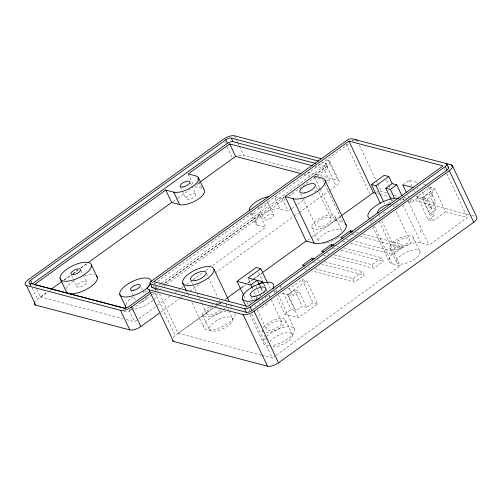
<?xml version="1.0" encoding="UTF-8"?>
<svg xmlns="http://www.w3.org/2000/svg" width="502" height="502" viewBox="0 0 502 502"><rect width="100%" height="100%" fill="white"/><g stroke="black" fill="none" stroke-linecap="round" stroke-linejoin="round"><path stroke-width="0.38" stroke-dasharray="2.51 1.88" d="M36.841 289.353L40.442 296.958L46.78 292.396M63.892 280.072L70.23 275.51M72.765 273.684L77.835 270.032M81.004 267.754L86.708 263.644M197.826 183.638L199.714 182.276M34.349 302.926A8.565 3.376 -25.3 0 1 37.531 299.311L47.069 292.44M49.61 290.614L50.884 289.698M64.237 280.078L70.594 275.504M73.141 273.672L78.224 270.007M80.772 268.175L87.128 263.6M172.964 201.791L177.413 198.585M178.053 198.127L190.132 189.43M196.489 184.855L199.67 182.565M152.119 283.084L153.392 282.168M154.415 283.693L156.957 281.86M157.597 281.402L348.344 144.055L347.786 142.869M152.79 289.409L154.698 288.035M155.338 287.577L156.605 286.661M159.147 284.835L161.054 283.461M161.694 283.002L324.468 165.798A4.28 1.688 -25.3 0 0 325.371 162.886L321.606 161.895M151.271 292.76L152.545 291.844M155.087 290.018L158.902 287.269M164.625 283.147L284.163 197.079M314.679 175.098L326.764 166.4A8.565 3.376 -25.3 0 0 328.572 160.584L324.807 159.592M151.472 292.873L152.74 291.963M155.275 290.137L157.81 288.311M161.613 285.575L259.854 214.831L265.74 227.287L211.863 266.079M291.292 208.888L288.142 211.16L280.11 209.039L274.224 196.589L282.256 198.704L284.145 197.342M315.03 175.104L323.853 168.754L329.739 181.203L327.85 182.565M123.944 311.209L125.45 311.61A4.28 1.688 -25.3 0 0 130.947 309.91L151.93 294.799M152.564 294.341L156.379 291.593M157.019 291.135L161.468 287.935M164.01 286.102L165.917 284.728M166.551 284.27L284.822 199.112M288.637 196.37L314.704 177.595M317.245 175.763L326.149 169.356A4.28 1.688 -25.3 0 0 327.053 166.444L325.371 162.886M126.259 319.573L134.542 321.757L138.345 319.021M138.979 318.563L156.724 305.787M157.358 305.329L171.301 295.289M175.104 292.553L177.639 290.727M178.273 290.269L180.808 288.443M181.442 287.985L183.343 286.617M186.512 284.333L192.216 280.229M192.85 279.771L202.99 272.467M205.525 270.641L209.328 267.905M291.926 208.437L296.964 204.803M297.598 204.352L305.787 198.453M314.616 192.097L320.289 188.012M160.521 312.332L179.597 298.596M180.231 298.138L182.778 296.312M183.412 295.854L185.32 294.479M189.769 291.273L200.58 283.492M215.207 272.962L293.413 216.644M294.046 216.186L298.502 212.986M299.136 212.528L329.017 191.011M329.657 190.553L336.014 185.972A8.565 3.376 -25.3 0 0 337.821 180.155L328.572 160.584M159.435 293.67L178.147 333.246L213.632 307.701M214.266 307.243L216.801 305.417M217.435 304.959L219.97 303.133M220.604 302.681L222.505 301.313M225.04 299.487L226.308 298.571M241.512 287.621L245.315 284.885M247.85 283.059L252.286 279.865M252.92 279.407L261.793 273.019M314.591 177.281L334.947 220.347L340.613 216.268M173.14 337.457A8.565 3.376 -25.3 0 1 175.236 335.6L213.388 308.128M215.929 306.295L218.477 304.463M219.11 304.011L221.652 302.179M225.467 299.43L226.741 298.514M241.368 287.985L245.817 284.778M248.358 282.946L253.447 279.288M254.081 278.83L261.711 273.333M307.494 240.37L311.943 237.164M312.577 236.706L340.557 216.563M402.805 184.887L409.205 180.274L418.022 182.596M251.665 301.758L247.95 304.432L246.294 300.93M256.001 298.634L260.337 295.515M263.437 293.281L265.294 291.944M265.909 291.499L267.152 290.608M388.448 203.272L393.323 199.758M261.718 308.059L268.118 303.453L266.807 303.108M287.903 288.418L289.321 288.794L302.116 279.576L306.709 280.787L317.64 303.911L298.439 317.741L284.672 314.108L276.056 295.885M445.644 211.75L432.843 220.962L428.25 219.757L417.319 196.627L430.12 187.409L434.713 188.62L445.644 211.75L467.444 217.492L429.047 245.145L421.015 243.024A19.271 7.593 -25.3 0 0 396.285 250.674A19.271 7.593 -25.3 0 0 392.213 263.763L400.245 265.878L276.05 355.309M407.775 201.766L411.22 202.676L417.614 198.064L435.981 202.908L429.58 207.514L421.812 191.093M281.71 293.08L287.508 294.611L306.709 280.787M417.319 196.627L421.912 197.832L434.713 188.62M306.653 307.312L302.06 306.101L295.659 310.713L288.092 294.699L294.492 290.093L299.085 291.298L306.653 307.312L313.053 302.706L317.64 303.911M422.496 197.926L428.896 193.314L433.483 194.525L427.083 199.131L422.496 197.926L430.063 213.934L434.65 215.145L428.25 219.757M288.092 294.699L292.685 295.91L299.085 291.298M284.672 314.108L291.072 309.502L295.659 310.713M430.063 213.934L436.464 209.328L428.896 193.314M315.162 268.639L352.843 278.566L362.444 271.657L364.126 275.215L354.525 282.124L311.566 270.804M334.363 254.815L372.045 264.742L381.645 257.833L383.327 261.391L373.726 268.3L331.521 257.181M350.722 243.357L392.928 254.476L402.522 247.561L400.841 244.003L391.24 250.918L353.565 240.991M261.705 355.272L272.247 358.045L275.416 355.767M423.161 183.952L425.363 184.535M416.76 188.564L418.229 188.947M318.77 164.267L327.053 166.444M314.823 166.369L323.853 168.754M238.607 155.852A8.565 3.376 -25.3 0 1 243.721 155.356L302.442 170.831M307.713 172.217L337.821 180.155M380.02 191.488A8.565 3.376 -25.3 0 1 381.432 191.645L386.697 193.038M389.709 193.828L391.215 194.224M394.227 195.021L398.745 196.207M404.016 197.6L406.275 198.19M411.54 199.583L468.755 214.655M471.767 215.452L474.779 216.243M402.177 199.125L404.367 199.702M304.143 174.458L310.92 176.246M313.932 177.037L322.215 179.22M325.98 180.212L329.739 181.203M377.109 193.684L379.361 194.28M380.114 194.481L388.385 196.658M389.138 196.859L392.144 197.65M429.58 207.514L436.464 209.328M394.654 204.603L396.618 205.123M372.647 219.669L375.571 220.441M334.947 220.347L342.979 222.461L325.29 185.043M194.77 186.556L202.074 188.476A14.985 5.905 -25.3 0 1 203.774 189.304M355.623 232.087L358.641 232.884M363.159 234.076L400.841 244.003M352.034 234.258L354.293 234.854M360.323 236.442L402.522 247.561M259.854 214.831L251.822 212.716L257.708 225.172L265.74 227.287M346.029 239.002L349.041 239.799M342.433 241.173L345.445 241.964M336.428 245.917L338.687 246.513M343.964 247.9L381.645 257.833M332.832 248.082L335.844 248.879M341.122 250.266L383.327 261.391M326.827 252.826L329.086 253.422M323.232 254.997L326.25 255.788M317.226 259.741L319.485 260.337M324.763 261.724L362.444 271.657M313.631 261.906L316.649 262.703M321.167 263.895L364.126 275.215M308.379 266.851L309.885 267.246M304.03 268.821L307.801 269.812M280.844 286.56L282.256 286.931M252.682 285.368L254.652 285.883M274.462 291.173L276.64 291.744M265.338 296.425L268.62 297.291M40.442 296.958L123.247 318.783M178.147 333.246L260.952 355.071M444.395 168.722L445.061 170.14M446.73 173.673L467.444 217.492M430.12 187.409L433.483 194.525M428.539 187.164L435.981 202.908M427.083 199.131L434.65 215.145M421.912 197.832L432.843 220.962M409.205 180.274L412.117 186.437M414.056 190.54L414.708 191.908M416.647 196.012L417.614 198.064M407.662 195.146L408.628 197.198M409.921 199.94L411.22 202.676M408.352 201.371L429.047 245.145M420.042 230.18L421.724 233.737M403.018 198.077L404.003 200.166M399.987 198.547L401.324 201.371M402.993 204.904L421.015 243.024M386.54 180.218L388.523 184.422M388.855 185.125L390.179 187.93M413.322 237.641A12.845 5.058 -25.3 0 1 396.693 249.613A12.845 5.058 -25.3 0 1 394.685 240.904A12.845 5.058 -25.3 0 1 413.322 237.641L420.055 251.872A12.845 5.058 -25.3 0 1 403.426 263.845A12.845 5.058 -25.3 0 1 401.412 255.141A12.845 5.058 -25.3 0 1 420.055 251.872M396.618 202.682L397.27 204.076M391.365 200.085L392.024 201.478M394.089 206.937L393.424 205.531A8.565 3.376 -25.3 0 1 393.361 206.51M396.091 211.166L409.406 239.335A8.565 3.376 -25.3 0 1 398.318 247.317A8.565 3.376 -25.3 0 1 396.975 241.512A8.565 3.376 -25.3 0 1 409.406 239.335M357.041 140.052L358.045 142.173M359.382 144.996L377.422 183.167M377.755 183.87L381.432 191.645M383.961 202.557L384.62 203.963M352.718 139.983L353.282 141.169M346.386 144.156L369.773 193.634M379.079 215.12L380.083 217.234M381.746 220.754L393.731 246.105M379.223 221.401L400.245 265.878M389.809 247.8L396.536 262.031M371.185 219.286L372.854 222.813M374.191 225.636L392.213 263.763M370.288 221.476L371.292 223.597M372.628 226.421L388.981 261.015M329.839 161.399L339.095 180.971M326.005 163.294L327.687 166.852M326.764 166.4L336.014 185.972M372.045 264.742L373.726 268.3M324.468 165.798L326.149 169.356M322.623 179.396L324.957 184.334M335.292 217.077A12.845 5.058 -25.3 0 1 318.663 229.05A12.845 5.058 -25.3 0 1 316.649 220.34A12.845 5.058 -25.3 0 1 335.292 217.077L342.019 231.309A12.845 5.058 -25.3 0 0 329.099 231.359A12.845 5.058 -25.3 0 0 318.506 241.468L311.78 227.237M316.392 187.077L318.387 191.306M318.72 192.009L331.37 218.772A8.565 3.376 -25.3 0 1 320.289 226.753A8.565 3.376 -25.3 0 1 318.946 220.949A8.565 3.376 -25.3 0 1 331.37 218.772M352.843 278.566L354.525 282.124M300.717 193.854L315.695 225.542M282.256 198.704L288.142 211.16M267.917 202.538L273.803 214.988A5.353 2.108 -25.3 0 1 266.876 219.976A5.353 2.108 -25.3 0 1 266.041 216.349A5.353 2.108 -25.3 0 1 273.803 214.988M234.472 135.785L235.463 137.881M236.787 140.679L237.446 142.079M237.779 142.775L239.096 145.574M239.429 146.27L243.721 155.356M302.116 279.576L313.053 302.706M258.122 206.768L264.008 219.223M224.802 141.978L225.467 143.377M227.117 146.873L232.075 157.358M294.492 290.093L302.06 306.101M289.321 288.794L292.685 295.91M250.611 213.344L255.192 223.032M287.508 294.611L298.439 317.741M280.141 286.372L281.133 288.474M283.122 292.679L291.072 309.502M276.018 289.918L276.684 291.329M278.353 294.862L294.705 329.456M273.741 290.978L274.732 293.08M285.745 320.477L292.471 334.708M267.434 282.708L270.082 288.311M258.536 272.385L262.515 280.794M264.171 284.301L265.163 286.404M266.179 289.07L267.177 291.179M268.84 294.699L269.838 296.814M271.168 299.631L281.823 322.171A8.565 3.376 -25.3 0 1 270.741 330.153A8.565 3.376 -25.3 0 1 269.398 324.342A8.565 3.376 -25.3 0 1 281.823 322.171M263.675 284.408L264.334 285.801M268.614 294.85L269.599 296.939M259.747 284.59L261.065 287.376M261.391 288.073L263.368 292.246M259.509 285.23L260.5 287.332M260.833 288.035L262.157 290.84M265.138 297.146L266.135 299.248M255.964 286.234L260.569 295.979M262.213 299.462L263.531 302.242M248.622 279.2L250.762 283.73M252.111 287.734L252.776 289.139M254.1 291.944L255.424 294.743M255.756 295.446L257.08 298.251M259.07 302.455L259.735 303.854M196.84 177.407L198.478 180.871M198.805 181.561L202.074 188.476M251.169 297.247L252.5 300.064M254.828 304.996L255.493 306.402M257.162 309.929L266.148 328.942M188.156 173.905L193.063 184.284M262.232 330.636L262.872 331.991M264.472 335.38L265.433 337.413M265.753 338.091L267.999 342.835M243.972 296.023L245.961 300.227M190.214 182.665L191.519 185.433M191.846 186.123L195.774 194.425A5.353 2.108 -25.3 0 1 188.846 199.413A5.353 2.108 -25.3 0 1 188.005 195.786A5.353 2.108 -25.3 0 1 195.774 194.425M249.193 309.276L249.858 310.694M251.533 314.227L272.247 358.045M246.338 306.992L248.339 311.227M250.009 314.76L263.355 343.004M180.419 186.895L182.05 190.358M182.377 191.049L185.978 198.66M230.694 304.551L232.031 307.381M226.709 306.107L226.069 304.752A12.845 5.058 -25.3 0 1 225.969 306.226M227.99 308.818L228.636 310.173M228.956 310.851L232.796 318.983A12.845 5.058 -25.3 0 1 216.167 330.956A12.845 5.058 -25.3 0 1 214.159 322.246A12.845 5.058 -25.3 0 1 232.796 318.983M206.504 273.345L217.824 297.291M219.154 300.102L219.82 301.514M220.152 302.217L221.15 304.331M191.494 281.522L192.824 284.339M193.157 285.048L196.489 292.089M196.822 292.791L198.152 295.609M198.485 296.312L199.482 298.426M200.819 301.244L201.484 302.65M201.817 303.359L206.479 313.217M202.557 314.911L209.284 329.143M186.662 291.267L187.334 292.679M187.666 293.388L188.997 296.211M192.002 302.568L203.686 327.279M154.428 283.065L155.425 285.186M155.764 285.895L156.429 287.307M151.742 281.641L152.301 282.827M153.405 285.556L154.058 286.943M154.384 287.633L155.695 290.401M154.861 292.484L175.236 335.6M141.319 287.445L142.624 290.212M142.957 290.903L144.262 293.676M130.539 289.604L135.446 299.983M130.388 308.724L130.947 309.91M128.976 309.998L134.542 321.757M80.991 270.34L82.955 274.487M83.282 275.178L86.551 282.099A5.353 2.108 -25.3 0 1 79.623 287.088A5.353 2.108 -25.3 0 1 78.783 283.461A5.353 2.108 -25.3 0 1 86.551 282.099M71.522 275.259L76.756 286.335M34.556 284.508L35.535 286.586M30.264 283.931L30.923 285.331M32.247 288.129L37.531 299.311M29.668 283.253L30.791 285.625M29.034 282.846L30.158 285.218M30.666 285.707A4.28 1.688 -25.3 0 1 31.206 284.829M267.02 201.773A5.353 2.108 -25.3 0 1 265.345 205.776A5.353 2.108 -25.3 0 1 258.417 207.238M257.708 225.172A14.985 5.905 -25.3 0 1 260.877 214.988A14.985 5.905 -25.3 0 1 280.11 209.039M157 293.168A17.131 6.746 -25.3 0 1 153.505 299.895M152.972 300.391A17.131 6.746 -25.3 0 1 129.836 309.395M125.782 304.745A17.131 6.746 -25.3 0 1 133.294 296.732M144.557 291.511A17.131 6.746 -25.3 0 1 147.82 290.752M66.113 289.02A17.131 6.746 -25.3 0 1 73.618 281.007M84.882 275.786A17.131 6.746 -25.3 0 1 94.451 275.002M146.226 297.824A5.353 2.108 -25.3 0 1 139.299 302.813M269.95 341.674A12.845 5.058 -25.3 0 1 286.504 332.757A12.845 5.058 -25.3 0 1 290.47 339.126A12.845 5.058 -25.3 0 1 273.226 346.932M263.224 327.442A12.845 5.058 -25.3 0 1 279.777 318.525A12.845 5.058 -25.3 0 1 283.737 324.894A12.845 5.058 -25.3 0 1 266.493 332.7M262.929 331.759A12.845 5.058 -25.3 0 1 262.326 329.161M376.312 192.14A8.565 3.376 -25.3 0 1 377.799 191.751M339.396 236.354A12.845 5.058 -25.3 0 1 337.758 237.747M337.149 238.205A12.845 5.058 -25.3 0 1 323.382 243.52M351.921 140.541A8.565 3.376 -25.3 0 1 354.13 140.02M266.851 336.277A17.131 6.746 -25.3 0 1 287.922 326.739A17.131 6.746 -25.3 0 1 292.76 334.527A17.131 6.746 -25.3 0 1 272.536 345.42M269.047 345.759A17.131 6.746 -25.3 0 1 265.439 337.771M235.036 313.731A17.131 6.746 -25.3 0 1 218.163 328.283A17.131 6.746 -25.3 0 1 204.101 324.574A17.131 6.746 -25.3 0 1 225.856 311.315M385.68 212.547A8.565 3.376 -25.3 0 1 382.342 213.513M220.403 309.803A8.565 3.376 -25.3 0 1 207.916 314.44A8.565 3.376 -25.3 0 1 211.537 307.469M225.078 307.946A12.845 5.058 -25.3 0 1 224.35 308.862M222.392 310.725A12.845 5.058 -25.3 0 1 204.283 316.611A12.845 5.058 -25.3 0 1 210.15 306.289M211.932 305.36A12.845 5.058 -25.3 0 1 213.149 304.802M216.23 303.66A12.845 5.058 -25.3 0 1 218.477 303.076"/><path stroke-width="0.75" d="M149.615 291.7L129.265 306.352A4.28 1.688 -25.3 0 1 123.768 308.052L29.668 283.253A4.28 1.688 -25.3 0 1 30.578 280.342L225.781 139.788A4.28 1.688 -25.3 0 1 231.271 138.094L318.594 161.104M315.764 163.47L232.953 141.652A4.28 1.688 -25.3 0 0 227.462 143.346L32.26 283.9L30.578 280.342M312.564 165.773L229.753 143.955L188.156 173.905L196.188 176.026A14.985 5.905 -25.3 0 1 193.019 186.204A14.985 5.905 -25.3 0 1 173.786 192.153L165.754 190.038L34.556 284.508L125.638 308.51M51.217 289.202L61.991 281.446M87.975 262.734L171.64 202.488L179.672 204.609A14.985 5.905 -25.3 0 0 195.736 200.674A14.985 5.905 -25.3 0 0 204.59 190.616L198.704 178.166M200.342 181.824L235.645 156.411L301.137 173.667M348.959 141.1L153.756 281.653L247.856 306.452L443.059 165.898L348.959 141.1L373.35 192.699L375.603 193.289M321.795 158.801L234.472 135.785A8.565 3.376 -25.3 0 0 223.484 139.186L28.281 279.739A8.565 3.376 -25.3 0 0 26.474 285.556L120.568 310.355A8.565 3.376 -25.3 0 0 131.562 306.954L150.638 293.218M285.123 196.602L313.919 175.869L321.958 177.984A19.271 7.593 -25.3 0 1 317.885 191.074A19.271 7.593 -25.3 0 1 293.155 198.723L285.123 196.602L306.145 241.085L314.183 243.2A19.271 7.593 -25.3 0 0 336.942 236.881A19.271 7.593 -25.3 0 0 345.163 223.522M34.349 302.926A8.565 3.376 -25.3 0 0 35.724 305.128L129.823 329.927A8.565 3.376 -25.3 0 0 140.811 326.526L159.253 313.248M243.646 295.32L237.019 281.302L256.215 267.478L260.808 268.689L267.434 282.708M380.365 203.454L371.417 184.529L384.218 175.311L388.805 176.522L392.175 183.638L396.762 184.849L402.027 195.987M260.808 268.689L248.007 277.907L257.187 280.323L259.176 284.527M371.417 184.529L376.011 185.74L388.805 176.522M226.942 298.119L240.878 288.079M262.427 272.567L306.145 241.085M341.241 215.816L373.35 192.699M237.019 281.302L250.787 284.935L257.187 280.323M391.039 199.388L385.774 188.25L392.175 183.638M258.869 284.138L262.364 281.622L263.349 283.712M385.774 188.25L390.361 189.455L396.762 184.849M314.214 258.944L311.949 258.348L302.348 265.263L304.614 265.859M334.163 245.321L331.151 244.524L321.55 251.439L323.809 252.035M352.611 231.296L350.352 230.7L340.751 237.615L343.01 238.205M451.806 166.262L451.141 164.844L352.159 138.797A4.28 1.688 -25.3 0 0 346.662 140.497L151.46 281.051A4.28 1.688 -25.3 0 0 150.556 283.956L244.656 308.755A4.28 1.688 -25.3 0 0 250.153 307.055L445.349 166.501A4.28 1.688 -25.3 0 0 446.259 163.596M151.554 286.416A4.28 1.688 -25.3 0 0 152.238 287.514L246.338 312.313A4.28 1.688 -25.3 0 0 251.835 310.612L447.037 170.059A4.28 1.688 -25.3 0 0 447.941 167.153M150.249 284.452A8.565 3.376 -25.3 0 0 149.038 289.817L243.137 314.616A8.565 3.376 -25.3 0 0 254.125 311.221L449.328 170.667A8.565 3.376 -25.3 0 0 451.141 164.844M172.161 340.601A8.565 3.376 -25.3 0 0 173.428 341.416L267.528 366.215A8.565 3.376 -25.3 0 0 278.516 362.814L473.719 222.26A8.565 3.376 -25.3 0 0 476.8 217.259L452.409 165.66M413.09 187.591L402.805 184.887L406.363 192.41M257.771 280.411L262.364 281.622M446.893 163.997L448.575 167.555M449.328 170.667L473.719 222.26M445.349 166.501L447.037 170.059M390.361 189.455L394.641 198.51M376.011 185.74L383.628 201.86M350.352 230.7L351.193 232.476M325.189 180.733L346.217 225.21M331.151 244.524L331.991 246.306M293.155 198.723L314.183 243.2M311.949 258.348L312.79 260.13M231.271 138.094L232.953 141.652M229.753 143.955L235.645 156.411M225.781 139.788L227.462 143.346M250.787 284.935L252.111 287.734M254.125 311.221L278.516 362.814M250.153 307.055L251.835 310.612M242.334 298.521L246.005 306.289M244.656 308.755L246.338 312.313M243.137 314.616L267.528 366.215M214.009 269.254A17.131 6.746 -25.3 0 1 191.839 285.218A17.131 6.746 -25.3 0 1 189.154 273.603A17.131 6.746 -25.3 0 1 214.009 269.254L229.364 301.727M173.786 192.153L179.672 204.609M165.754 190.038L171.64 202.488M182.659 282.795L186.33 290.564M150.556 283.956L152.238 287.514M149.038 289.817L173.428 341.416M131.562 306.954L140.811 326.526M119.765 294.26L125.651 306.716M120.568 310.355L129.823 329.927M91.439 264.987A17.131 6.746 -25.3 0 1 69.27 280.951A17.131 6.746 -25.3 0 1 66.584 269.342A17.131 6.746 -25.3 0 1 91.439 264.987L97.332 277.443M60.089 278.535L65.975 290.991A17.131 6.746 -25.3 0 0 85.24 289.98A17.131 6.746 -25.3 0 0 96.397 275.937M26.474 285.556L35.724 305.128M249.306 210.576A14.985 5.905 -25.3 0 1 268.702 196.608M126.159 307.776A17.131 6.746 -25.3 0 1 125.619 305.442M150.512 283.793A17.131 6.746 -25.3 0 1 124.76 297.002A17.131 6.746 -25.3 0 1 129.673 282.883A17.131 6.746 -25.3 0 1 151.146 281.986M355.629 139.895A8.565 3.376 -25.3 0 1 357.041 140.052M369.961 218.841A19.271 7.593 -25.3 0 1 375.452 206.058A19.271 7.593 -25.3 0 1 398.833 198.321M378.219 213.055A8.565 3.376 -25.3 0 1 380.999 207.709A8.565 3.376 -25.3 0 1 390.581 204.151M259.559 298.452A17.131 6.746 -25.3 0 1 242.278 297.422A17.131 6.746 -25.3 0 1 261.247 283.323A17.131 6.746 -25.3 0 1 272.749 288.644M182.96 186.964A5.353 2.108 -25.3 0 0 189.888 181.975A5.353 2.108 -25.3 0 0 182.119 183.33A5.353 2.108 -25.3 0 0 182.96 186.964M73.738 274.632A5.353 2.108 -25.3 0 0 80.665 269.643A5.353 2.108 -25.3 0 0 72.897 271.005A5.353 2.108 -25.3 0 0 73.738 274.632M133.406 290.357A5.353 2.108 -25.3 0 0 140.34 285.368A5.353 2.108 -25.3 0 0 132.572 286.73A5.353 2.108 -25.3 0 0 133.406 290.357M304.306 192.95A8.565 3.376 -25.3 0 0 315.394 184.968A8.565 3.376 -25.3 0 0 302.963 187.139A8.565 3.376 -25.3 0 0 304.306 192.95M254.759 296.343A8.565 3.376 -25.3 0 0 265.847 288.361A8.565 3.376 -25.3 0 0 253.416 290.539A8.565 3.376 -25.3 0 0 254.759 296.343M195.09 280.618A8.565 3.376 -25.3 0 0 206.171 272.636A8.565 3.376 -25.3 0 0 193.747 274.814A8.565 3.376 -25.3 0 0 195.09 280.618"/></g></svg>
